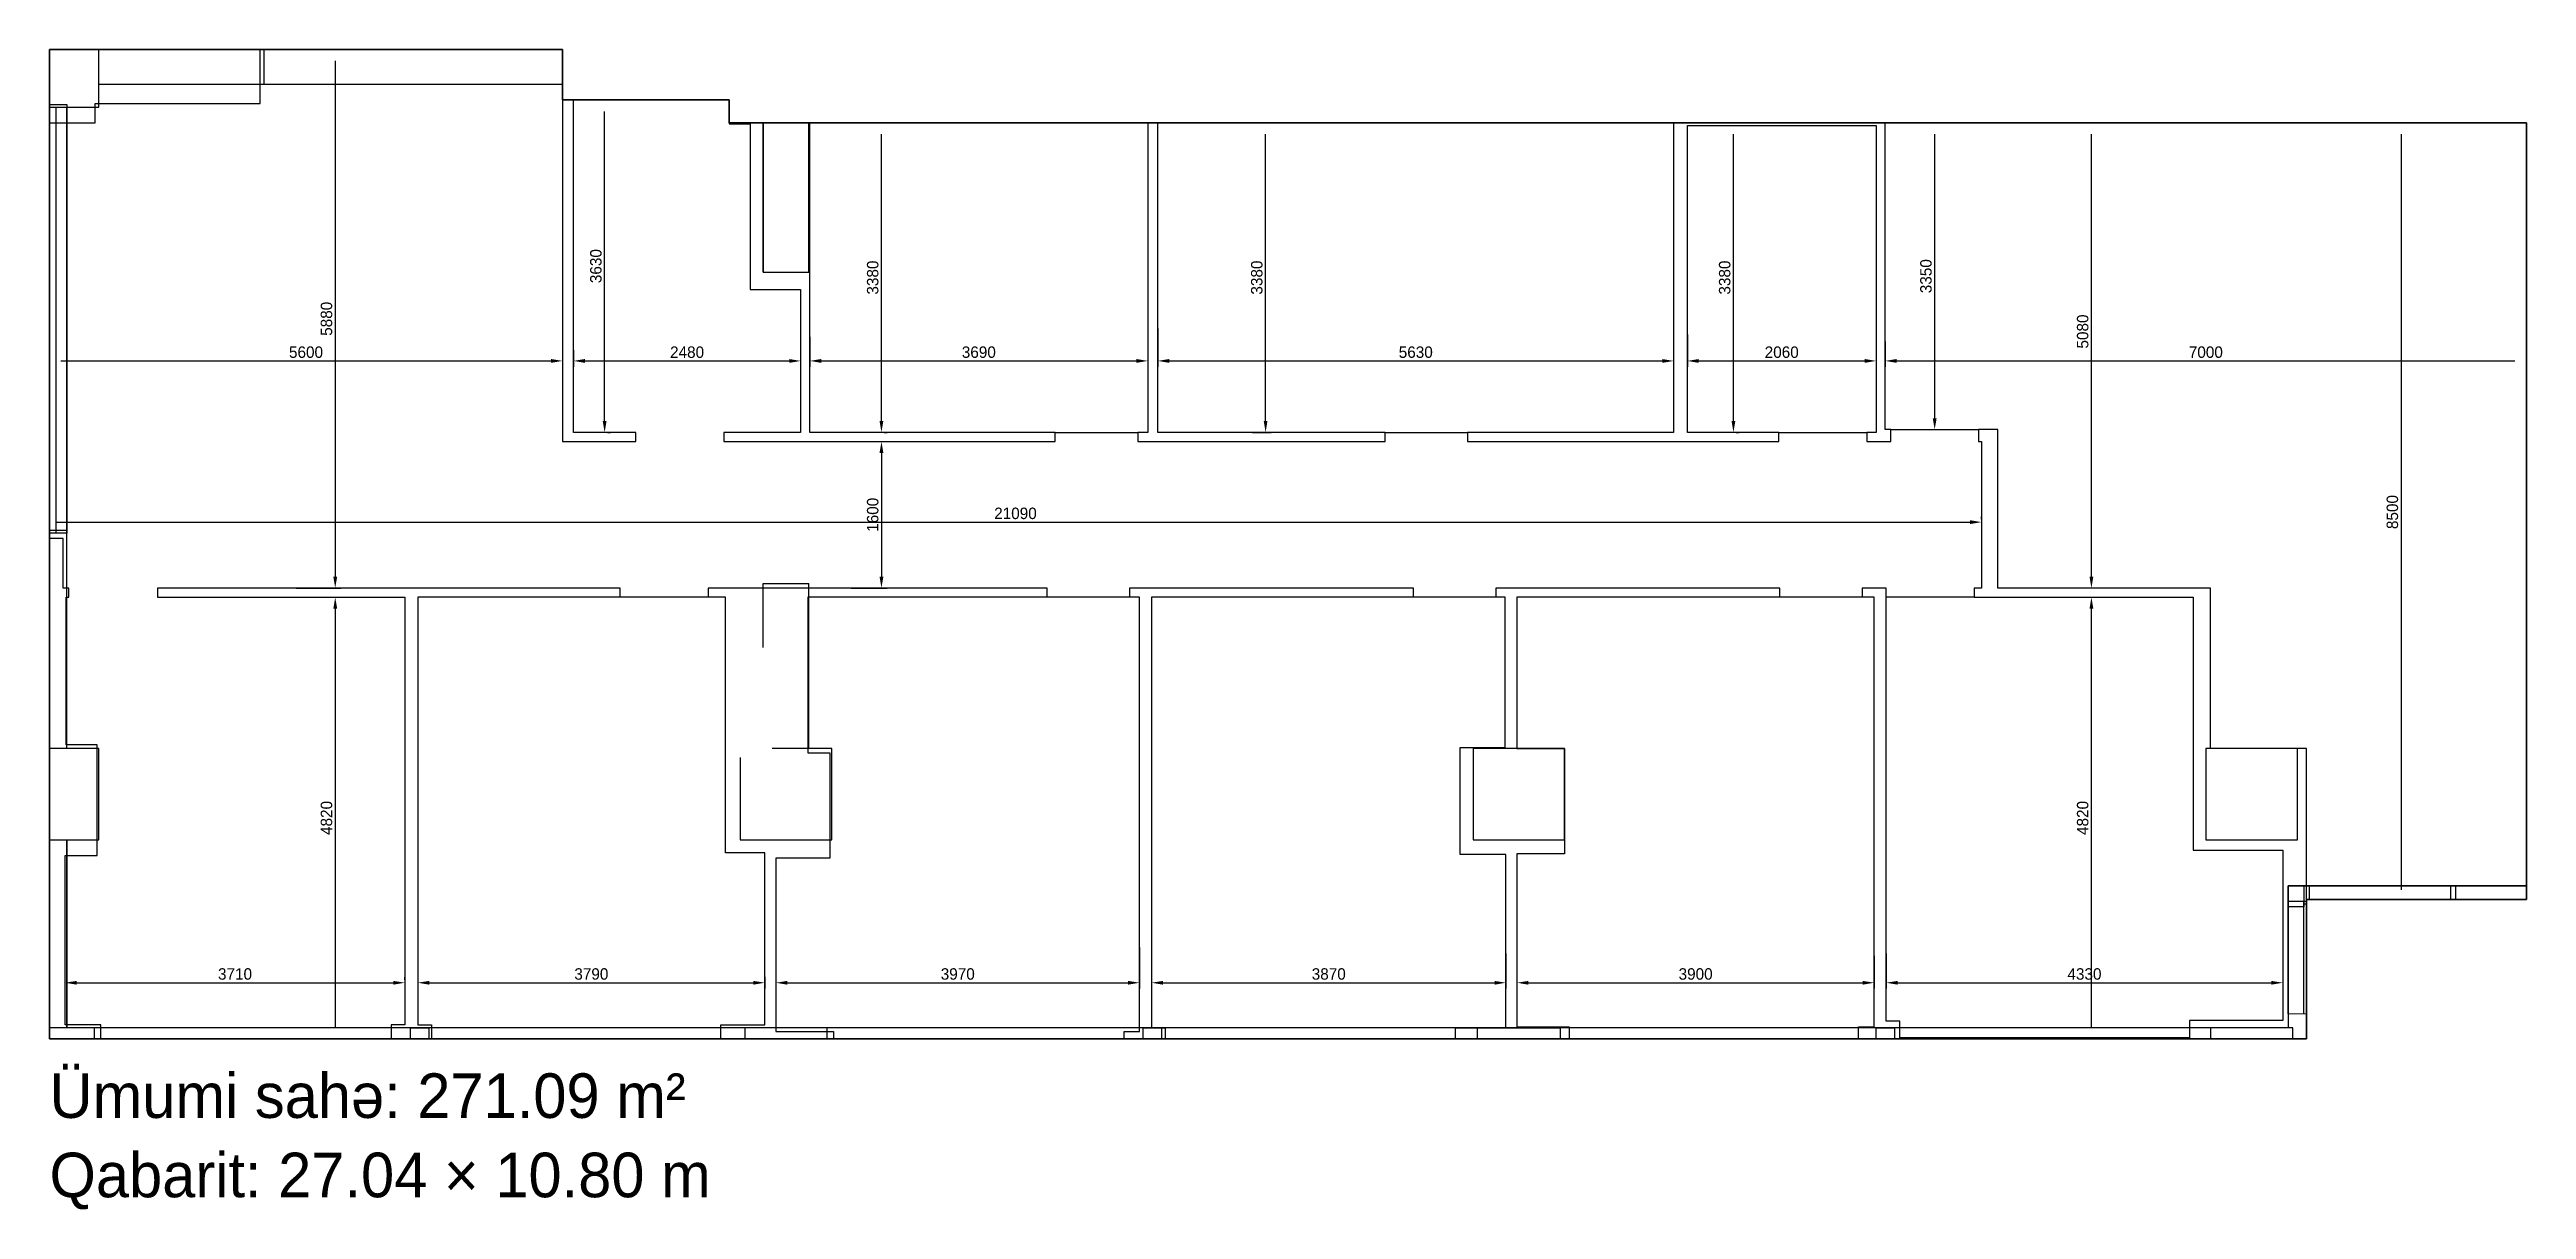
# Model space of a CAD drawing. Header units: millimetres. Extents: x 1383575 to 1410615, y -193645 to -180981.
import ezdxf

# ---------------------------------------------------------------- set-up
doc = ezdxf.new("R2010")
doc.units = ezdxf.units.MM
for name, color, linetype in [('metal', 7, 'Continuous'), ('OFFICE_BOUNDARY', 3, 'Continuous'), ('Pencere', 7, 'Continuous'), ('plita 2', 7, 'Continuous'), ('sutun1', 7, 'Continuous')]:
    doc.layers.add(name, color=color, linetype=linetype)
doc.layers.add('obl. keramogranit', color=138, linetype='Continuous', lineweight=18, true_color=0x005252)

msp = doc.modelspace()

# ---------------------------------------------------------------- linework, layer by layer
at = {"color": 1, "lineweight": 30}
for p, q in [((1385875, -180981), (1383575, -180981)), ((1389175, -180981), (1385875, -180981)), ((1389175, -181531), (1389175, -180981)), ((1390995, -181531), (1389175, -181531)), ((1390995, -181781), (1390995, -181531)), ((1410615, -181781), (1390995, -181781)), ((1410615, -190261), (1410615, -181781)), ((1408215, -191781), (1408215, -190261))]:
    msp.add_line(p, q, dxfattribs=at)
at = {"color": 18, "lineweight": 30, "true_color": 0x000000}
for p, q in [((1385875, -180981), (1383575, -180981)), ((1383575, -180981), (1383575, -191781)), ((1389175, -180981), (1385875, -180981)), ((1389175, -181531), (1389175, -180981)), ((1390995, -181531), (1389175, -181531)), ((1390995, -181781), (1390995, -181531)), ((1410615, -181781), (1390995, -181781)), ((1410615, -190261), (1410615, -181781)), ((1408215, -191781), (1408215, -190261)), ((1408215, -190261), (1410615, -190261)), ((1383575, -191781), (1408215, -191781))]:
    msp.add_line(p, q, dxfattribs=at)
for p, q in [((1385875, -181571), (1385875, -180981)), ((1385875, -180981), (1386595, -180981)), ((1389175, -180981), (1388315, -180981)), ((1389175, -180981), (1389175, -185261)), ((1384075, -181781), (1384075, -181571)), ((1384075, -181571), (1385875, -181571)), ((1389295, -185161), (1389295, -181531)), ((1389295, -181531), (1390995, -181531)), ((1390995, -181531), (1390995, -181791)), ((1383575, -181781), (1384075, -181781)), ((1390995, -181791), (1391225, -181791)), ((1391225, -181791), (1391225, -183601)), ((1391875, -185161), (1391875, -181781)), ((1395565, -181781), (1395565, -185161)), ((1395675, -185161), (1395675, -181781)), ((1401305, -181781), (1401305, -185161)), ((1403615, -185131), (1403615, -181781)), ((1403615, -181781), (1410615, -181781)), ((1410615, -181781), (1410615, -190261)), ((1391225, -183601), (1391775, -183601)), ((1391775, -183601), (1391775, -185161)), ((1389975, -185161), (1389295, -185161)), ((1389975, -185261), (1389975, -185161)), ((1391775, -185161), (1390935, -185161)), ((1394555, -185161), (1391875, -185161)), ((1395565, -185161), (1395455, -185161)), ((1398155, -185161), (1395675, -185161)), ((1401305, -185161), (1399055, -185161)), ((1403675, -185131), (1403615, -185131)), ((1404845, -185131), (1404635, -185131)), ((1404845, -186861), (1404845, -185131)), ((1389175, -185261), (1389975, -185261)), ((1383725, -186321), (1383575, -186321)), ((1383725, -186861), (1383725, -186321)), ((1383785, -186861), (1383725, -186861)), ((1383755, -188571), (1383755, -186961)), ((1383755, -186961), (1383785, -186961)), ((1383785, -186961), (1383785, -186861)), ((1384755, -186961), (1387455, -186961)), ((1387455, -186961), (1387455, -191631)), ((1389805, -186961), (1387595, -186961)), ((1387595, -186961), (1387595, -191631)), ((1390955, -186961), (1390765, -186961)), ((1390955, -189751), (1390955, -186961)), ((1395475, -186961), (1395365, -186961)), ((1395475, -191701), (1395475, -186961)), ((1398465, -186961), (1395605, -186961)), ((1395605, -186961), (1395605, -191661)), ((1399465, -186961), (1398465, -186961)), ((1399465, -188601), (1399465, -186961)), ((1402465, -186961), (1399595, -186961)), ((1399595, -186961), (1399595, -188611)), ((1403495, -186961), (1403365, -186961)), ((1403495, -191651), (1403495, -186961)), ((1407165, -186861), (1404845, -186861)), ((1407165, -188611), (1407165, -186861)), ((1384095, -188571), (1383755, -188571)), ((1384095, -189781), (1384095, -188571)), ((1392095, -188661), (1392095, -189811)), ((1398975, -189771), (1398975, -188601)), ((1398975, -188601), (1399465, -188601)), ((1399595, -188611), (1400115, -188611)), ((1400115, -188611), (1400115, -189761)), ((1408215, -188611), (1407165, -188611)), ((1408215, -190261), (1408215, -188611)), ((1383745, -191631), (1383745, -189781)), ((1383745, -189781), (1384095, -189781)), ((1391385, -189751), (1390955, -189751)), ((1391385, -191631), (1391385, -189751)), ((1392095, -189811), (1391505, -189811)), ((1391505, -189811), (1391505, -191701)), ((1399475, -189771), (1398975, -189771)), ((1399475, -191661), (1399475, -189771)), ((1400115, -189761), (1399595, -189761)), ((1399595, -189761), (1399595, -191651)), ((1384135, -191631), (1383745, -191631)), ((1384135, -191781), (1384135, -191631)), ((1387455, -191631), (1387305, -191631)), ((1387305, -191631), (1387305, -191781)), ((1387595, -191631), (1387745, -191631)), ((1387745, -191631), (1387745, -191781)), ((1390905, -191781), (1390905, -191631)), ((1390905, -191631), (1391385, -191631)), ((1391505, -191701), (1392135, -191701)), ((1392135, -191701), (1392135, -191781)), ((1395305, -191781), (1395305, -191701)), ((1395305, -191701), (1395475, -191701)), ((1395605, -191661), (1395755, -191661)), ((1395755, -191661), (1395755, -191781)), ((1398925, -191781), (1398925, -191661)), ((1398925, -191661), (1399475, -191661)), ((1399595, -191651), (1400165, -191651)), ((1400165, -191651), (1400165, -191781)), ((1403325, -191781), (1403325, -191651)), ((1403325, -191651), (1403495, -191651))]:
    msp.add_line(p, q)
at = {"color": 0, "lineweight": -2}
for p, q in [((1386266, -180981), (1386757, -180981)), ((1389666, -181531), (1389698, -181531)), ((1392688, -181781), (1392719, -181781)), ((1396364, -181781), (1396913, -181781)), ((1401855, -181781), (1402020, -181781)), ((1404186, -181781), (1404218, -181781)), ((1406183, -181781), (1405803, -181781)), ((1408968, -181781), (1409309, -181781)), ((1410615, -184168), (1410615, -184444))]:
    msp.add_line(p, q, dxfattribs=at)
at = {"color": 0, "lineweight": -2, "transparency": 16777216}
for p, q in [((1386694, -181106), (1386694, -186736)), ((1389635, -185036), (1389635, -181656)), ((1392657, -185036), (1392657, -181906)), ((1396851, -185036), (1396851, -181906)), ((1401958, -185036), (1401958, -181906)), ((1404155, -185006), (1404155, -181906)), ((1405866, -186736), (1405866, -181906)), ((1409247, -181906), (1409247, -190156)), ((1389175, -184082), (1389175, -184444)), ((1391775, -184037), (1391775, -184444)), ((1391875, -184117), (1391875, -184444)), ((1395565, -184117), (1395565, -184444)), ((1395675, -184027), (1395675, -184444)), ((1401305, -184027), (1401305, -184444)), ((1401455, -184091), (1401455, -184444)), ((1403515, -184091), (1403515, -184444)), ((1383700, -184381), (1389050, -184381)), ((1389295, -184263), (1389295, -184444)), ((1389420, -184381), (1391650, -184381)), ((1392000, -184381), (1395440, -184381)), ((1395800, -184381), (1401180, -184381)), ((1401580, -184381), (1403390, -184381)), ((1403615, -184168), (1403615, -184444)), ((1403740, -184381), (1410490, -184381)), ((1389666, -185161), (1389698, -185161)), ((1392688, -185161), (1392719, -185161)), ((1396706, -185161), (1396913, -185161)), ((1401986, -185161), (1402020, -185161)), ((1404186, -185131), (1404218, -185131)), ((1392490, -185261), (1392719, -185261)), ((1392657, -185386), (1392657, -186736)), ((1383700, -186141), (1404540, -186141)), ((1404665, -186110), (1404665, -186079)), ((1386136, -186961), (1386757, -186961)), ((1386266, -186861), (1386757, -186861)), ((1386694, -187086), (1386694, -191656)), ((1392328, -186861), (1392719, -186861)), ((1405386, -186961), (1405928, -186961)), ((1405974, -186861), (1405803, -186861)), ((1405866, -191656), (1405866, -187086)), ((1391505, -190787), (1391505, -191233)), ((1395475, -190787), (1395475, -191233)), ((1395605, -190849), (1395605, -191233)), ((1399475, -190849), (1399475, -191233)), ((1399595, -190875), (1399595, -191233)), ((1403495, -190875), (1403495, -191233)), ((1403625, -190849), (1403625, -191233)), ((1407955, -190849), (1407955, -191233)), ((1383745, -191139), (1383745, -191108)), ((1383870, -191170), (1387330, -191170)), ((1387455, -191139), (1387455, -191108)), ((1387595, -191104), (1387595, -191233)), ((1387720, -191170), (1391260, -191170)), ((1391385, -191104), (1391385, -191233)), ((1391630, -191170), (1395350, -191170)), ((1395730, -191170), (1399350, -191170)), ((1399720, -191170), (1403370, -191170)), ((1403750, -191170), (1407830, -191170))]:
    msp.add_line(p, q, dxfattribs=at)
for points in [[(1402455, -185161), (1401455, -185161), (1401455, -181811), (1403515, -181811), (1403515, -185161), (1403415, -185161)], [(1390935, -185161), (1390935, -185261), (1394555, -185261), (1394555, -185161), (1395455, -185161), (1395455, -185261), (1398155, -185261), (1398155, -185161), (1399055, -185161), (1399055, -185261), (1402455, -185261), (1402455, -185161), (1403415, -185161), (1403415, -185261), (1403675, -185261), (1403675, -185131), (1404635, -185131), (1404635, -185261), (1404665, -185261), (1404665, -186861), (1404585, -186861), (1404585, -186961), (1403625, -186961), (1403625, -186861), (1403365, -186861), (1403365, -186961), (1402465, -186961), (1402465, -186861), (1399365, -186861), (1399365, -186961), (1398465, -186961), (1398465, -186861), (1395365, -186861), (1395365, -186961), (1394465, -186961), (1394465, -186861), (1390765, -186861), (1390765, -186961), (1389805, -186961), (1389805, -186861), (1384755, -186861), (1384755, -186961)], [(1394465, -186961), (1391855, -186961), (1391855, -188661), (1392095, -188661)], [(1406975, -186961), (1406975, -189721), (1407955, -189721), (1407955, -191581), (1406935, -191581), (1406935, -191771), (1403775, -191771), (1403775, -191591), (1403625, -191591), (1403625, -186961)], [(1404585, -186961), (1406975, -186961)]]:
    msp.add_lwpolyline(points)
at = {"color": 0, "transparency": 16777216}
for points in [[(1389050, -184360), (1389050, -184402), (1389175, -184381)], [(1389420, -184360), (1389420, -184402), (1389295, -184381)], [(1391650, -184360), (1391650, -184402), (1391775, -184381)], [(1392000, -184360), (1392000, -184402), (1391875, -184381)], [(1395440, -184360), (1395440, -184402), (1395565, -184381)], [(1395800, -184360), (1395800, -184402), (1395675, -184381)], [(1401180, -184360), (1401180, -184402), (1401305, -184381)], [(1401580, -184360), (1401580, -184402), (1401455, -184381)], [(1403390, -184360), (1403390, -184402), (1403515, -184381)], [(1403740, -184360), (1403740, -184402), (1403615, -184381)], [(1389614, -185036), (1389656, -185036), (1389635, -185161)], [(1392636, -185036), (1392678, -185036), (1392657, -185161)], [(1396830, -185036), (1396871, -185036), (1396851, -185161)], [(1401937, -185036), (1401979, -185036), (1401958, -185161)], [(1404134, -185006), (1404176, -185006), (1404155, -185131)], [(1392636, -185386), (1392678, -185386), (1392657, -185261)], [(1404540, -186120), (1404540, -186162), (1404665, -186141)], [(1386673, -186736), (1386715, -186736), (1386694, -186861)], [(1392636, -186736), (1392678, -186736), (1392657, -186861)], [(1405845, -186736), (1405887, -186736), (1405866, -186861)], [(1386673, -187086), (1386715, -187086), (1386694, -186961)], [(1405845, -187086), (1405887, -187086), (1405866, -186961)], [(1383870, -191150), (1383870, -191191), (1383745, -191170)], [(1387330, -191150), (1387330, -191191), (1387455, -191170)], [(1387720, -191150), (1387720, -191191), (1387595, -191170)], [(1391260, -191150), (1391260, -191191), (1391385, -191170)], [(1391630, -191150), (1391630, -191191), (1391505, -191170)], [(1395350, -191150), (1395350, -191191), (1395475, -191170)], [(1395730, -191150), (1395730, -191191), (1395605, -191170)], [(1399350, -191150), (1399350, -191191), (1399475, -191170)], [(1399720, -191150), (1399720, -191191), (1399595, -191170)], [(1403370, -191150), (1403370, -191191), (1403495, -191170)], [(1403750, -191150), (1403750, -191191), (1403625, -191170)], [(1407830, -191150), (1407830, -191191), (1407955, -191170)]]:
    msp.add_solid(points, dxfattribs=at)
at = {"layer": 'metal'}
for p, q in [((1410615, -183341), (1410615, -183281)), ((1410615, -185141), (1410615, -185081)), ((1410615, -186941), (1410615, -186881)), ((1410615, -188741), (1410615, -188681)), ((1408245, -190111), (1408185, -190111)), ((1408185, -190111), (1408185, -190281)), ((1408245, -190111), (1408185, -190111)), ((1408185, -190111), (1408185, -190281)), ((1408185, -190281), (1408215, -190281)), ((1408185, -190281), (1408215, -190281)), ((1408215, -190311), (1408185, -190311)), ((1408215, -190311), (1408185, -190311)), ((1408245, -190261), (1408245, -190111)), ((1408245, -190261), (1408245, -190111)), ((1409845, -190111), (1409785, -190111)), ((1409785, -190111), (1409785, -190261)), ((1409845, -190261), (1409845, -190111))]:
    msp.add_line(p, q, dxfattribs=at)
msp.add_lwpolyline([(1408185, -190341), (1408015, -190341), (1408015, -190281), (1408185, -190281)], close=True, dxfattribs=at)
msp.add_lwpolyline([(1408185, -190341), (1408015, -190341), (1408015, -190281), (1408185, -190281)], close=True, dxfattribs=at)
at = {"layer": 'obl. keramogranit'}
for q in [(1408215, -191511), (1408015, -191661)]:
    msp.add_line((1408015, -191511), q, dxfattribs=at)
at = {"layer": 'OFFICE_BOUNDARY'}
msp.add_lwpolyline([(1389175, -180981), (1389175, -181531), (1390995, -181531), (1390995, -181781), (1410615, -181781), (1410615, -190261), (1408215, -190261), (1408215, -191781), (1383575, -191781), (1383575, -180981), (1385875, -180981), (1389175, -180981)], close=True, dxfattribs=at)
at = {"layer": 'Pencere'}
for p, q in [((1383645, -181611), (1383645, -186261)), ((1383765, -181611), (1383765, -186261)), ((1408185, -191511), (1408185, -190281)), ((1408185, -190281), (1408215, -190281))]:
    msp.add_line(p, q, dxfattribs=at)
msp.add_lwpolyline([(1383645, -186141), (1383765, -186141)], dxfattribs=at)
at = {"layer": 'plita 2'}
for p, q in [((1410615, -190111), (1410615, -181781)), ((1408015, -191511), (1408015, -190111)), ((1408015, -190111), (1410615, -190111))]:
    msp.add_line(p, q, dxfattribs=at)
at = {"layer": 'sutun1'}
for p, q in [((1384115, -181611), (1384115, -180981)), ((1385915, -180981), (1385915, -181361)), ((1384115, -181361), (1385915, -181361)), ((1383575, -181611), (1384115, -181611)), ((1391365, -183411), (1391365, -181781)), ((1391865, -183411), (1391865, -181781)), ((1391365, -183411), (1391865, -183411)), ((1383765, -186261), (1383575, -186261)), ((1383765, -188611), (1383765, -186261)), ((1391365, -187511), (1391365, -186811)), ((1391365, -186811), (1391865, -186811)), ((1391865, -188611), (1391865, -186811)), ((1384115, -188611), (1383575, -188611)), ((1384115, -189611), (1384115, -188611)), ((1391115, -188711), (1391115, -189611)), ((1392115, -188611), (1391465, -188611)), ((1392115, -189611), (1392115, -188611)), ((1383575, -189611), (1384115, -189611)), ((1383765, -189611), (1383765, -191661)), ((1391115, -189611), (1392115, -189611)), ((1384065, -191661), (1383575, -191661)), ((1384065, -191781), (1384065, -191661)), ((1387515, -191661), (1387715, -191661)), ((1387515, -191781), (1387515, -191661)), ((1387715, -191661), (1387715, -191781)), ((1392065, -191661), (1391165, -191661)), ((1391165, -191661), (1391165, -191781)), ((1392065, -191781), (1392065, -191661)), ((1395515, -191661), (1395715, -191661)), ((1395515, -191781), (1395515, -191661)), ((1395715, -191661), (1395715, -191781)), ((1399165, -191781), (1399165, -191661)), ((1399165, -191661), (1400065, -191661)), ((1400065, -191661), (1400065, -191781)), ((1403515, -191661), (1403715, -191661)), ((1403515, -191781), (1403515, -191661)), ((1403715, -191661), (1403715, -191781)), ((1407165, -191661), (1407165, -191781)), ((1408065, -191661), (1407165, -191661)), ((1408065, -191781), (1408065, -191661))]:
    msp.add_line(p, q, dxfattribs=at)
at = {"layer": 'sutun1', "color": 183}
for p, q in [((1384115, -181611), (1384115, -181361)), ((1384115, -181361), (1385915, -181361)), ((1385915, -181361), (1389175, -181361)), ((1383765, -188611), (1383765, -181611)), ((1383765, -181611), (1384115, -181611)), ((1391365, -181781), (1391365, -183411)), ((1391865, -183411), (1391865, -181781)), ((1410615, -181781), (1410615, -190111)), ((1391365, -183411), (1391865, -183411)), ((1384115, -188611), (1383765, -188611)), ((1384115, -189611), (1384115, -188611)), ((1383765, -191661), (1383765, -189611)), ((1383765, -189611), (1384115, -189611)), ((1410615, -190111), (1408015, -190111)), ((1408015, -190111), (1408015, -191661)), ((1408015, -191661), (1383765, -191661))]:
    msp.add_line(p, q, dxfattribs=at)
at = {"layer": 'sutun1', "color": 134}
for p, q in [((1383575, -181581), (1383765, -181581)), ((1383765, -181581), (1383765, -186231)), ((1383765, -186231), (1383575, -186231))]:
    msp.add_line(p, q, dxfattribs=at)
at = {"layer": 'sutun1'}
for points in [[(1399115, -189611), (1400115, -189611), (1400115, -188611), (1399115, -188611)], [(1407115, -189611), (1408115, -189611), (1408115, -188611), (1407115, -188611)]]:
    msp.add_lwpolyline(points, close=True, dxfattribs=at)

# ---------------------------------------------------------------- texts
for s, p in [('Ümumi sahə: 271.09 m²', (1383575, -192646)), ('Qabarit: 27.04 × 10.80 m', (1383575, -193512))]:
    msp.add_text(s, height=486.72).set_placement(p)
at = {"color": 0, "transparency": 16777216, "char_height": 125, "attachment_point": 5, "rotation": 90}
for s, insert in [('3630', (1389540, -183346)), ('3380', (1392562, -183471)), ('3380', (1396755, -183471)), ('3380', (1401863, -183471)), ('3350', (1404060, -183456)), ('5880', (1386599, -183921)), ('5080', (1405771, -184060)), ('1600', (1392562, -186061)), ('8500', (1409152, -186031)), ('4820', (1386599, -189371)), ('4820', (1405771, -189371))]:
    msp.add_mtext(s, dxfattribs=dict(at, insert=insert))
at = {"color": 0, "transparency": 16777216, "char_height": 125, "attachment_point": 5}
for s, insert in [('5600', (1386375, -184286)), ('2480', (1390535, -184286)), ('3690', (1393720, -184286)), ('5630', (1398490, -184286)), ('2060', (1402485, -184286)), ('7000', (1407115, -184286)), ('21090', (1394120, -186046)), ('3710', (1385600, -191075)), ('3790', (1389490, -191075)), ('3970', (1393490, -191075)), ('3870', (1397540, -191075)), ('3900', (1401545, -191075)), ('4330', (1405790, -191075))]:
    msp.add_mtext(s, dxfattribs=dict(at, insert=insert))

doc.saveas('drawing.dxf')
